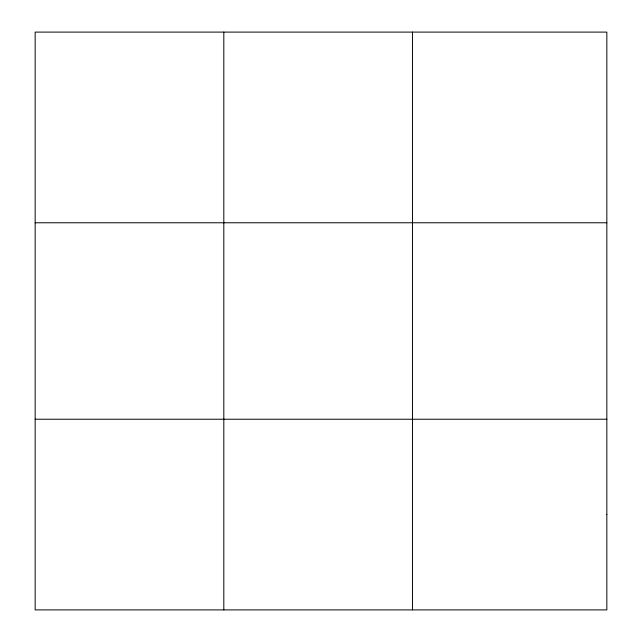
<?xml version="1.0" encoding="UTF-8"?>
<svg xmlns="http://www.w3.org/2000/svg" width="642" height="642" viewBox="0 0 642 642"><rect width="100%" height="100%" fill="white"/><g stroke="black" fill="none" stroke-linecap="round" stroke-linejoin="round"><path stroke-width="0.96" d="M223.817 609.9L223.817 32.1M412.469 609.9L412.469 32.1M35.158 222.774L606.842 222.774M35.158 419.226L606.842 419.226M606.842 514.563L606.842 609.9L35.158 609.9L35.158 32.1L606.842 32.1L606.842 514.563"/></g></svg>
